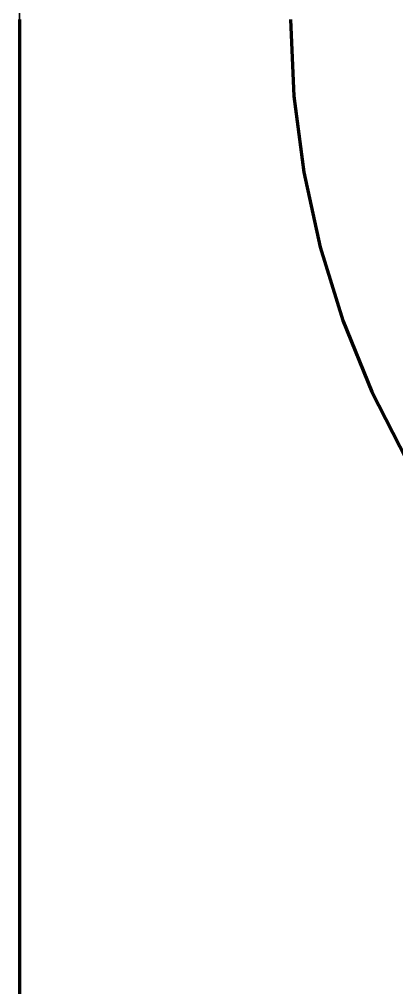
# Model space of a CAD drawing. Header units: millimetres. Extents: x 0 to 2208, y 0 to 420.
# Drawn here: x 113.4841 to 113.5814, y 75.4845 to 75.7341 of the extents above; entities that cross this region are included whole.
import ezdxf

# ---------------------------------------------------------------- set-up
doc = ezdxf.new("R2010")
doc.units = ezdxf.units.MM
doc.linetypes.add('IRAM-E-TRAZOS', pattern=[5, 4, -1])
doc.layers.add('01-VISIBLE', color=7, linetype='CONTINUOUS', lineweight=70)
doc.layers.add('02-OCULTA', color=4, linetype='IRAM-E-TRAZOS', lineweight=35)

msp = doc.modelspace()

# ---------------------------------------------------------------- linework, layer by layer
at = {"layer": '01-VISIBLE'}
for points in [[(113.48406, 75.73406), (113.48406, 75.68406), (113.48406, 75.63406), (113.48406, 75.58406), (113.48406, 75.53406), (113.48406, 75.48406), (113.48406, 75.43406), (113.48406, 75.38406), (113.48406, 75.33406), (113.48406, 75.28406), (113.48406, 75.23406), (113.48406, 75.18406), (113.48406, 75.13406), (113.48406, 75.08406), (113.48406, 75.03406), (113.48406, 74.98406), (113.48406, 74.93406), (113.48406, 74.88406), (113.48406, 74.83406), (113.48406, 74.78406), (113.48406, 74.73406), (113.48406, 74.68406), (113.48406, 74.63406)], [(113.55406, 75.73406), (113.55491, 75.71429), (113.55746, 75.69466), (113.56169, 75.67533), (113.56756, 75.65643), (113.57504, 75.6381), (113.58406, 75.62048)], [(113.55406, 75.73406), (113.55491, 75.71429), (113.55746, 75.69466), (113.56169, 75.67533), (113.56756, 75.65643), (113.57504, 75.6381), (113.58406, 75.62048)]]:
    msp.add_lwpolyline(points, dxfattribs=at)
at = {"layer": '02-OCULTA'}
for points in [[(113.48406, 75.48344), (113.48406, 75.53356), (113.48406, 75.58369), (113.48406, 75.63381), (113.48406, 75.68394), (113.48406, 75.73406), (113.48406, 75.78419), (113.48406, 75.83431), (113.48406, 75.88444), (113.48406, 75.93456), (113.48406, 75.98469), (113.48406, 76.03481), (113.48406, 76.08494), (113.48406, 76.13506), (113.48406, 76.18519), (113.48406, 76.23531)], [(113.48406, 75.48406), (113.48406, 75.53406), (113.48406, 75.58406), (113.48406, 75.63406), (113.48406, 75.68406), (113.48406, 75.73406), (113.48406, 75.78406), (113.48406, 75.83406), (113.48406, 75.88406), (113.48406, 75.93406), (113.48406, 75.98406), (113.48406, 76.03406), (113.48406, 76.08406), (113.48406, 76.13406), (113.48406, 76.18406), (113.48406, 76.23406)], [(113.48406, 75.73406), (113.48406, 75.68394), (113.48406, 75.63381), (113.48406, 75.58369), (113.48406, 75.53356), (113.48406, 75.48344), (113.48406, 75.43331), (113.48406, 75.38319), (113.48406, 75.33306), (113.48406, 75.28294), (113.48406, 75.23281), (113.48406, 75.18269), (113.48406, 75.13256), (113.48406, 75.08244), (113.48406, 75.03231), (113.48406, 74.98219), (113.48406, 74.93206), (113.48406, 74.88194), (113.48406, 74.83181), (113.48406, 74.78169), (113.48406, 74.73156)]]:
    msp.add_lwpolyline(points, dxfattribs=at)

doc.saveas('drawing.dxf')
